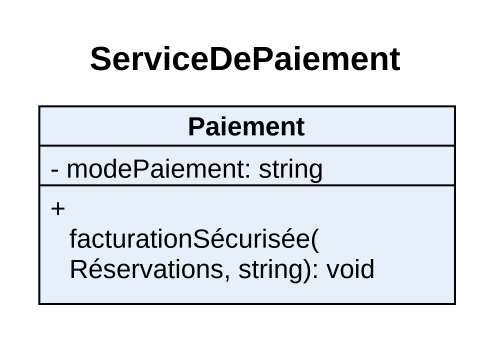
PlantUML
@startuml
title ServiceDePaiement
hide circle
hide empty members
skinparam classAttributeIconSize 0
class Paiement {
  - modePaiement: string
  + facturationSécurisée(Réservations, string): void
}
@enduml
